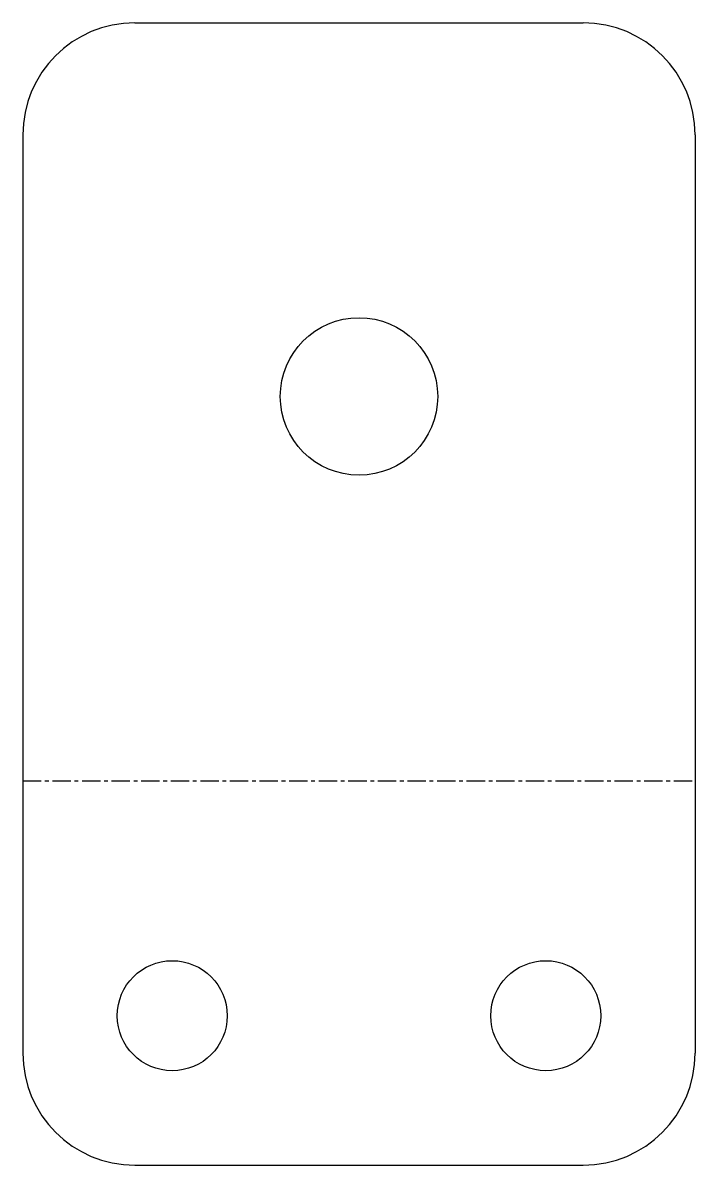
# Model space of a CAD drawing. Extents: x -9 to 9, y -10.6 to 20.
import ezdxf

# ---------------------------------------------------------------- set-up
doc = ezdxf.new("R2010")
doc.units = 0
doc.linetypes.add('CENTER', pattern=[0.787402, 0.492126, -0.098425, 0.098425, -0.098425])
doc.layers.add('SHEETMETAL_BEND_LINES_DOWN', color=7, linetype='CENTER')
doc.layers.add('SHEETMETAL_CUT_LINES', color=7, linetype='CONTINUOUS')

msp = doc.modelspace()

# ---------------------------------------------------------------- linework, layer by layer
at = {"layer": 'SHEETMETAL_BEND_LINES_DOWN'}
msp.add_line((-9, -0.288), (9, -0.288), dxfattribs=at)
at = {"layer": 'SHEETMETAL_CUT_LINES'}
for p, q in [((-6, 20), (6, 20)), ((-9, 17), (-9, -7.576)), ((9, 17), (9, -7.576)), ((-6, -10.576), (6, -10.576))]:
    msp.add_line(p, q, dxfattribs=at)
for centre, radius in [((0, 10), 2.108), ((0, 10), 2.108), ((-5, -6.576), 1.473), ((-5, -6.576), 1.473), ((5, -6.576), 1.473), ((5, -6.576), 1.473)]:
    msp.add_circle(centre, radius, dxfattribs=at)
for centre, start, end in [((-6, 17), 90, 180), ((6, 17), 0, 90), ((-6, -7.576), 180, 270), ((6, -7.576), 270, 0)]:
    msp.add_arc(centre, 3, start, end, dxfattribs=at)

doc.saveas('drawing.dxf')
